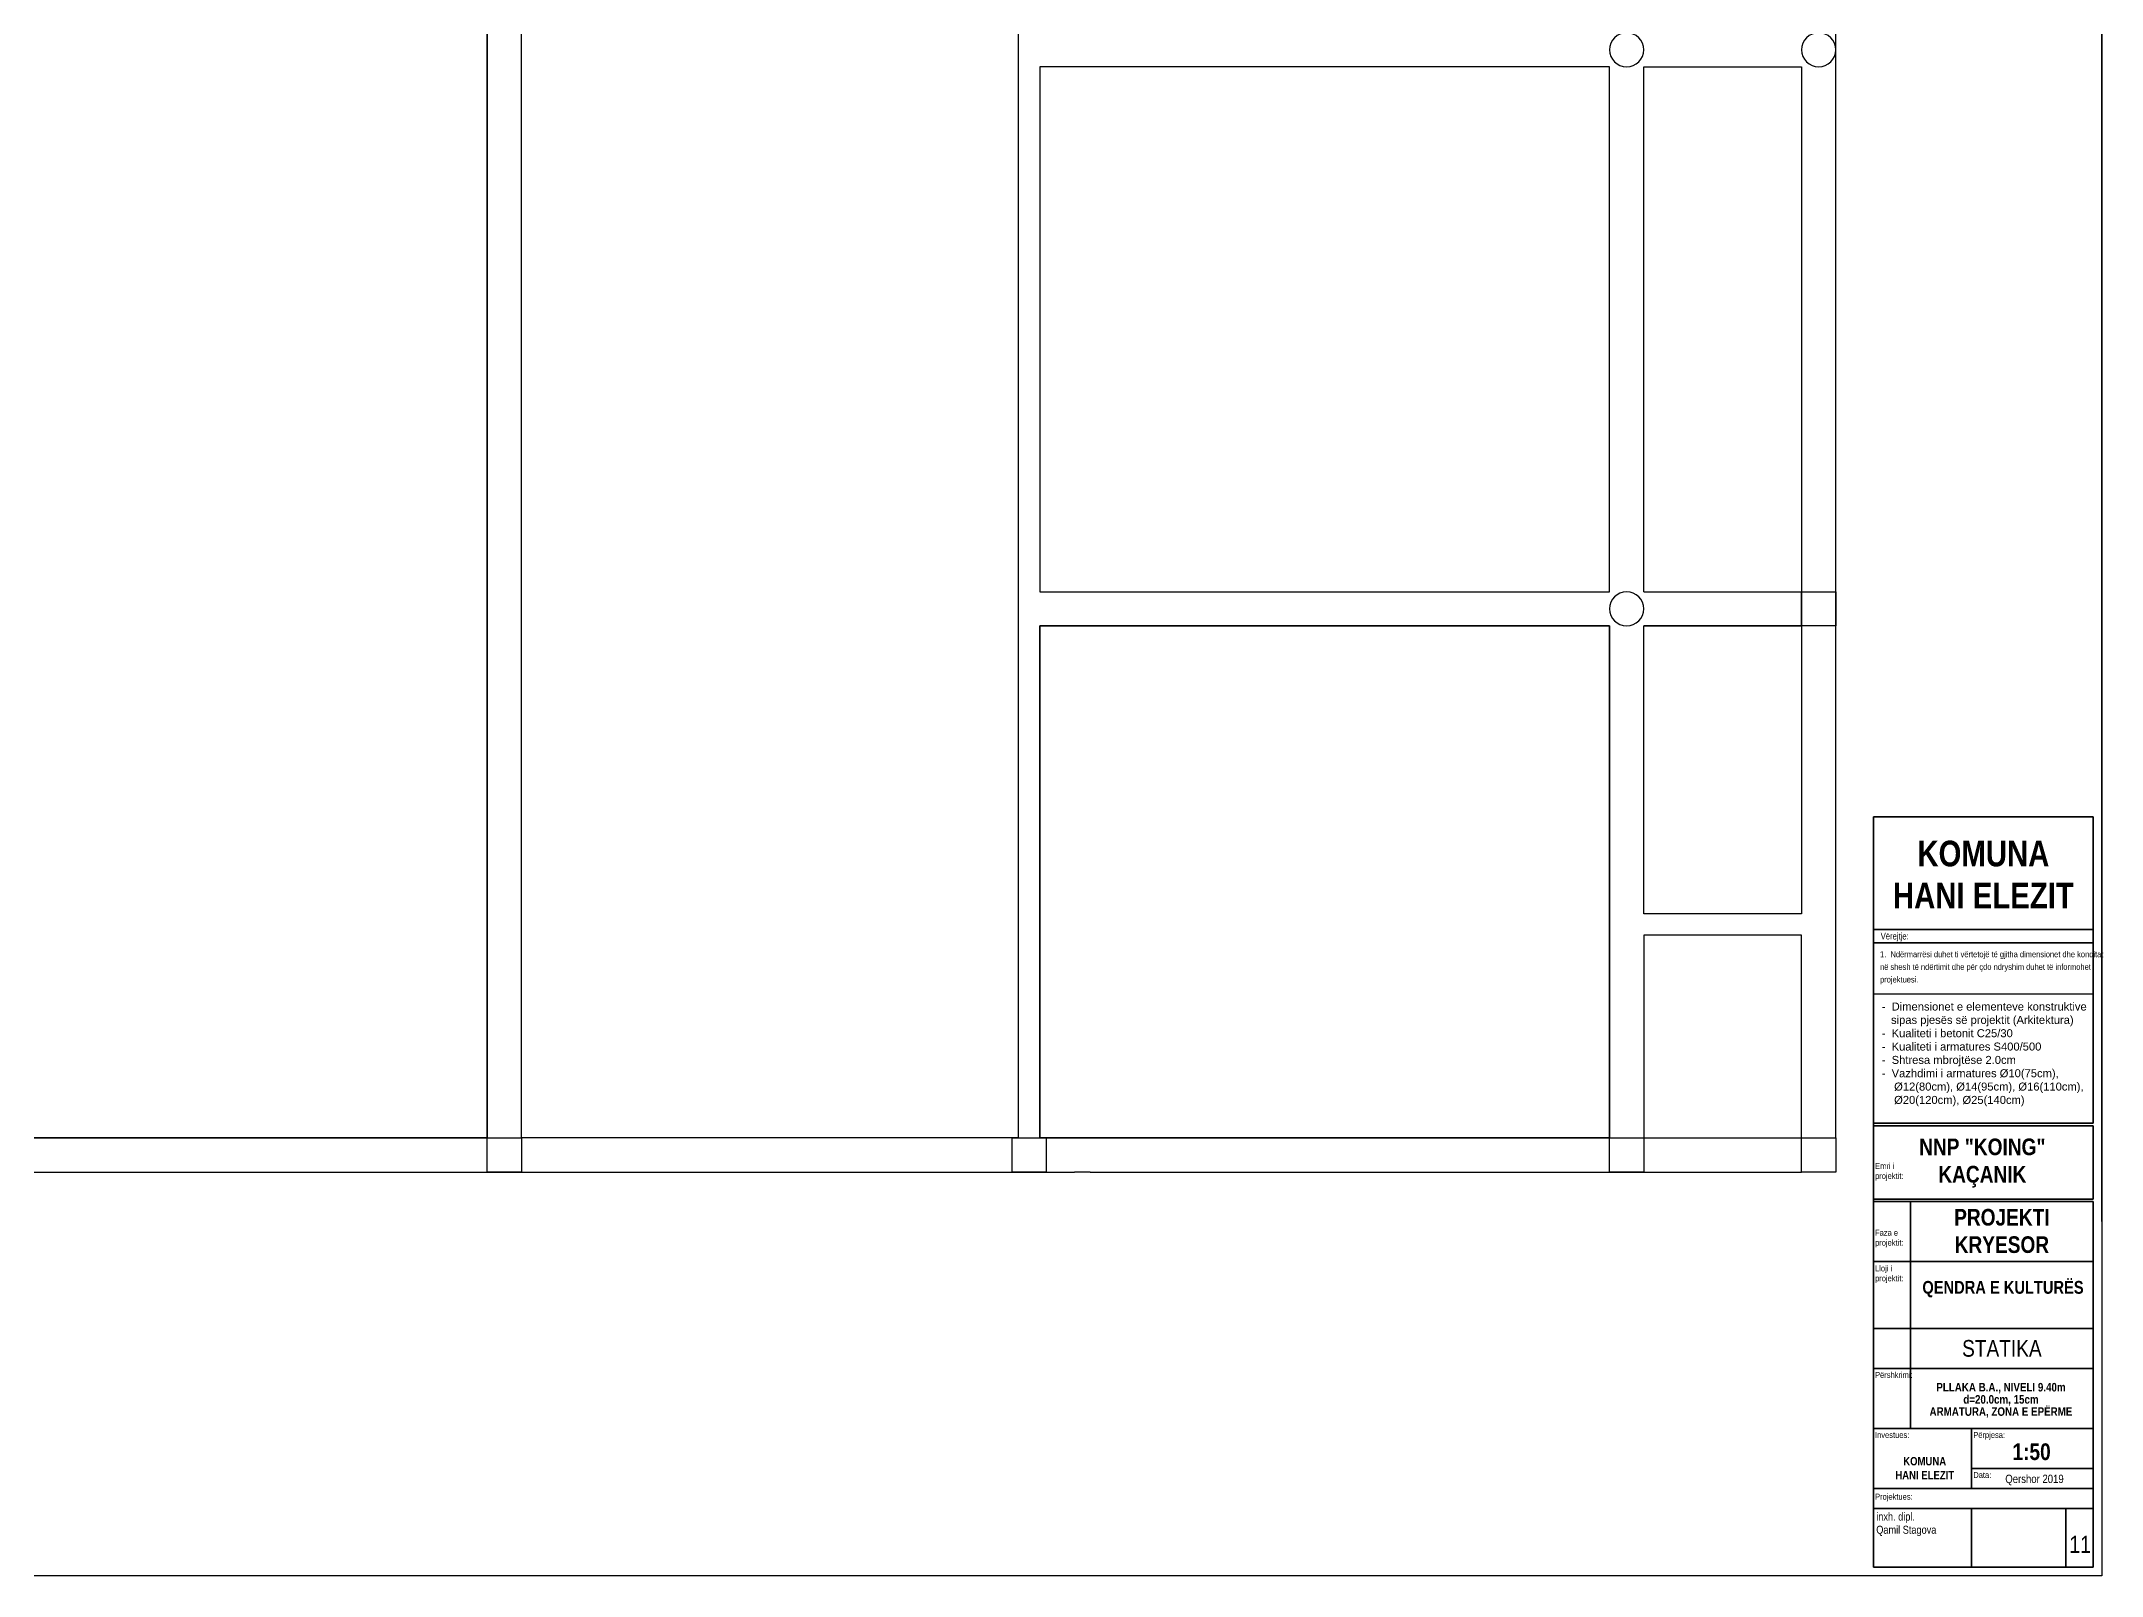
# Model space of a CAD drawing. Header units: inches. Extents: x 2803 to 15892, y -213 to 3987.
# Drawn here: x 13477 to 15892, y -213 to 1585 of the extents above; entities that cross this region are included whole.
import ezdxf

# ---------------------------------------------------------------- set-up
doc = ezdxf.new("R2010")
doc.units = ezdxf.units.IN
doc.layers.add('0_Pen_No__1', color=7, linetype='Continuous', lineweight=35)
doc.layers.add('TEKSTI_Pen_No__201', color=7, linetype='Continuous', lineweight=18)
doc.layers.add('A4_OP', color=7, linetype='Continuous')
doc.styles.add('GENERATED_STYLE_1', font='ARIAL.TTF')
doc.styles.add('GENERATED_STYLE_3', font='ARIALN.TTF')
doc.styles.add('GENERATED_STYLE_4', font='ARIALNB.TTF')

msp = doc.modelspace()

# ---------------------------------------------------------------- linework, layer by layer
for p, q in [((15891.7, 3986.7), (15891.7, -213.3)), ((15891.7, 201.7), (15891.7, 3586.7)), ((15624.1, 468.4), (15881.7, 468.4)), ((14706.6, 259.6), (14688.3, 259.6)), ((15891.7, -213.3), (10647.2, -213.3))]:
    msp.add_line(p, q)
at = {"layer": '0_Pen_No__1', "linetype": 'Continuous'}
for p, q in [((15624.1, 317), (15624.1, 675.7)), ((15624.1, 675.7), (15881.7, 675.7)), ((15881.7, 675.7), (15881.7, 317)), ((15624.1, 544), (15881.7, 544)), ((15624.1, 528.4), (15881.7, 528.4)), ((15624.1, 347.9), (15624.1, 433.7)), ((15624.1, -203.3), (15624.1, 344.7)), ((15624.1, 317), (15881.7, 317)), ((15624.1, 313.9), (15881.7, 313.9)), ((15881.7, 313.9), (15881.7, 228.1)), ((15624.1, 228.1), (15881.7, 228.1)), ((15624.1, 225), (15881.7, 225)), ((15624.1, 225), (15881.7, 225)), ((15667.7, -40.6), (15667.7, 225)), ((15881.7, 225), (15881.7, -203.3)), ((15624.1, 154.7), (15881.7, 154.7)), ((15624.1, 76.5), (15881.7, 76.5)), ((15624.1, 29.7), (15881.7, 29.7)), ((15624.1, -40.6), (15881.7, -40.6)), ((15739.2, -111), (15739.2, -40.6)), ((15739.2, -87.5), (15881.7, -87.5)), ((15624.1, -111), (15881.7, -111)), ((15624.1, -134.4), (15881.7, -134.4)), ((15739.2, -134.4), (15739.2, -203.3)), ((15849.6, -203.3), (15849.6, -134.4)), ((15624.1, -203.3), (15881.7, -203.3))]:
    msp.add_line(p, q, dxfattribs=at)
at = {"layer": 'A4_OP'}
for points in [[(14000, 2194.6), (14000, 299.6)], [(14000, 299.6), (14000, 2194.6)], [(14040, 299.6), (14040, 2194.6)], [(14040, 299.6), (14040, 2194.6)], [(14622.5, 1574.6), (14622.5, 2194.6)], [(15580, 1574.6), (15580, 2067.3)], [(14622.5, 919.6), (14622.5, 1574.6)], [(15580, 749.6), (15580, 1574.6)], [(15315, 1554.6), (14647.5, 1554.6)], [(14647.5, 1554.6), (14647.5, 939.6)], [(15315, 1554.6), (14647.5, 1554.6)], [(14647.5, 1554.6), (14647.5, 939.6)], [(15315, 939.6), (15315, 1554.6)], [(15315, 939.6), (15315, 1554.6)], [(15355, 1404.7), (15355, 1554.6)], [(15355, 1554.6), (15540, 1554.6)], [(15355, 939.6), (15355, 1554.6)], [(15355, 1554.6), (15540, 1554.6)], [(15540, 1554.6), (15540, 1404.7)], [(15540, 1554.6), (15540, 562.1)], [(14622.5, 299.6), (14622.5, 919.6)], [(14647.5, 939.6), (15315, 939.6)], [(14647.5, 939.6), (15315, 939.6)], [(15355, 939.6), (15540, 939.6)], [(15355, 939.6), (15540, 939.6)], [(15540, 939.6), (15580, 939.6)], [(15540, 899.6), (15540, 939.6)], [(15540, 939.6), (15580, 939.6)], [(15540, 899.6), (15540, 939.6)], [(15580, 939.6), (15580, 899.6)], [(15580, 939.6), (15580, 899.6)], [(14647.5, 299.6), (14647.5, 899.6)], [(14647.5, 899.6), (15315, 899.6)], [(15315, 899.6), (14647.5, 899.6)], [(14647.5, 899.6), (14647.5, 481.2)], [(15315, 899.6), (15315, 299.6)], [(15315, 749.6), (15315, 899.6)], [(15355, 899.6), (15540, 899.6)], [(15540, 899.6), (15355, 899.6)], [(15355, 562.1), (15355, 899.6)], [(15580, 899.6), (15540, 899.6)], [(15580, 899.6), (15540, 899.6)], [(15315, 549.6), (15315, 749.6)], [(15355.3, 762.1), (15355, 762.1)], [(15580, 549.6), (15580, 749.6)], [(15540, 562.1), (15355, 562.1)], [(15540, 562.1), (15355, 562.1)], [(15315, 299.6), (15315, 549.6)], [(15540, 537.1), (15355, 537.1)], [(15355, 537.1), (15355, 299.6)], [(15540, 299.6), (15540, 537.1)], [(15580, 299.6), (15580, 549.6)], [(14647.5, 481.2), (14647.5, 299.6)], [(14000, 299.6), (13417.5, 299.6)], [(13417.5, 299.6), (14000, 299.6)], [(14000, 299.6), (14040, 299.6)], [(14000, 259.6), (14000, 299.6)], [(14000, 299.6), (14040, 299.6)], [(14000, 259.6), (14000, 299.6)], [(14622.5, 299.6), (14040, 299.6)], [(14040, 299.6), (14040, 259.6)], [(14040, 299.6), (14040, 259.6)], [(14622.5, 299.6), (14040, 299.6)], [(14615, 299.6), (14655, 299.6)], [(14615, 259.6), (14615, 299.6)], [(14615, 299.6), (14655, 299.6)], [(14615, 259.6), (14615, 299.6)], [(15315, 299.6), (14647.5, 299.6)], [(14647.5, 299.6), (14706.6, 299.6)], [(14655, 299.6), (14655, 259.6)], [(14655, 299.6), (14655, 259.6)], [(14706.6, 299.6), (15315, 299.6)], [(15315, 299.6), (15355, 299.6)], [(15315, 259.6), (15315, 299.6)], [(15315, 299.6), (15355, 299.6)], [(15315, 259.6), (15315, 299.6)], [(15355, 299.6), (15355, 259.6)], [(15355, 299.6), (15355, 259.6)], [(15355, 299.6), (15540, 299.6)], [(15540, 299.6), (15580, 299.6)], [(15540, 259.6), (15540, 299.6)], [(15540, 299.6), (15580, 299.6)], [(15540, 259.6), (15540, 299.6)], [(15580, 299.6), (15580, 259.6)], [(15580, 299.6), (15580, 259.6)], [(13405, 259.6), (14020, 259.6)], [(14040, 259.6), (14000, 259.6)], [(14040, 259.6), (14000, 259.6)], [(14020, 259.6), (14635, 259.6)], [(14655, 259.6), (14615, 259.6)], [(14655, 259.6), (14615, 259.6)], [(14635, 259.6), (14688.3, 259.6)], [(14706.6, 259.6), (15335, 259.6)], [(15355, 259.6), (15315, 259.6)], [(15355, 259.6), (15315, 259.6)], [(15335, 259.6), (15540, 259.6)], [(15580, 259.6), (15540, 259.6)], [(15580, 259.6), (15540, 259.6)]]:
    msp.add_lwpolyline(points, dxfattribs=at)
for points in [[(15355, 1574.6, 1), (15315, 1574.6)], [(15355, 1574.6, 1), (15315, 1574.6)], [(15580, 1574.6, 1), (15540, 1574.6)], [(15580, 1574.6, 1), (15540, 1574.6)], [(15315, 1574.6, 1), (15355, 1574.6)], [(15315, 1574.6, 1), (15355, 1574.6)], [(15540, 1574.6, 1), (15580, 1574.6)], [(15540, 1574.6, 1), (15580, 1574.6)], [(15355, 919.6, 1), (15315, 919.6)], [(15355, 919.6, 1), (15315, 919.6)], [(15315, 919.6, 1), (15355, 919.6)], [(15315, 919.6, 1), (15355, 919.6)]]:
    msp.add_lwpolyline(points, format="xyb", dxfattribs=at)

# ---------------------------------------------------------------- texts
at = {"layer": '0_Pen_No__1', "linetype": 'Continuous'}
for s, insert, char_height, width, attachment_point, line_spacing_factor, style in [('\\A1;KOMUNA HANI ELEZIT', (15753, 647.9), 30, 214.051, 2, 0.984903, 'GENERATED_STYLE_4'), ('\\A1;1.  Ndërmarrësi duhet ti vërtetojë të gjitha dimensionet dhe konditat në shesh të ndërtimit dhe për çdo ndryshim duhet të informohet projektuesi. ', (15631.9, 518.4), 7.0313, 245.916, 1, 1.261061, 'GENERATED_STYLE_3'), ('\\A1;NNP "KOING"\\PKAÇANIK', (15751.8, 299), 19.531, 214.051, 2, 0.984903, 'GENERATED_STYLE_4'), ('\\A1;Emri i\\Pprojektit:', (15626.1, 270.3), 7.03, 67.539, 1, 0.996607, 'GENERATED_STYLE_3'), ('\\A1;PROJEKTI KRYESOR', (15774.7, 216.5), 19.531, 214.051, 2, 0.984903, 'GENERATED_STYLE_4'), ('\\A1;Faza e \\Pprojektit:', (15626.1, 192.2), 7.031, 67.539, 1, 0.996607, 'GENERATED_STYLE_3'), ('\\A1;Lloji i \\Pprojektit:', (15626.1, 150.4), 7.031, 67.539, 1, 0.996607, 'GENERATED_STYLE_3'), ('\\A1;QENDRA E KULTURËS', (15776, 132.1), 15, 214.051, 2, 0.984903, 'GENERATED_STYLE_4'), ('\\A1;PLLAKA B.A., NIVELI 9.40m\\Pd=20.0cm, 15cm\\PARMATURA, ZONA E EPËRME', (15773.6, 12.6), 10, 227.819, 2, 0.8554, 'GENERATED_STYLE_4'), ('\\A1;inxh. dipl. \\PQamil Stagova', (15627.5, -139.3), 9.375, 167.016, 1, 0.98645, 'GENERATED_STYLE_3')]:
    msp.add_mtext(s, dxfattribs=dict(at, insert=insert, char_height=char_height, width=width, attachment_point=attachment_point, line_spacing_factor=line_spacing_factor, style=style))
for s, insert, char_height, attachment_point, style in [('\\A1;Vërejtje:', (15632.7, 540), 7.812, 1, 'GENERATED_STYLE_3'), ('\\A1;STATIKA', (15774.7, 62.9), 19.531, 2, 'GENERATED_STYLE_3'), ('\\A1;Përshkrimi:', (15626.1, 25.6), 7.031, 1, 'GENERATED_STYLE_3'), ('\\A1;Investues: ', (15626.1, -44.8), 7.031, 1, 'GENERATED_STYLE_3'), ('\\A1;Përpjesa:', (15741.2, -44.8), 7.031, 1, 'GENERATED_STYLE_3'), ('\\A1;1:50', (15809.5, -58.2), 19.53, 2, 'GENERATED_STYLE_4'), ('\\A1;\\pi-24.727;KOMUNA \\P\\pi-33.963;HANI ELEZIT', (15683.8, -74.2), 9.766, 1, 'GENERATED_STYLE_4'), ('\\A1;Data: ', (15741.2, -91.7), 7.03, 1, 'GENERATED_STYLE_3'), ('\\A1;Qershor 2019', (15812.9, -94.9), 9.766, 2, 'GENERATED_STYLE_3'), ('\\A1;Projektues: ', (15626.1, -117.1), 7.031, 1, 'GENERATED_STYLE_3'), ('\\A1;11', (15866.4, -166.5), 20, 2, 'GENERATED_STYLE_3')]:
    msp.add_mtext(s, dxfattribs=dict(at, insert=insert, char_height=char_height, attachment_point=attachment_point, style=style))
at = {"layer": 'TEKSTI_Pen_No__201', "linetype": 'Continuous', "insert": (15633.9, 458.3), "char_height": 9.375, "attachment_point": 1, "style": 'GENERATED_STYLE_1'}
msp.add_mtext('-  Dimensionet e elementeve konstruktive\\P   sipas pjesës së projektit (Arkitektura)\\P-  Kualiteti i betonit C25/30\\P-  Kualiteti i armatures S400/500\\P-  Shtresa mbrojtëse 2.0cm\\P-  Vazhdimi i armatures Ø10(75cm), \\P    Ø12(80cm), Ø14(95cm), Ø16(110cm), \\P    Ø20(120cm), Ø25(140cm)    ', dxfattribs=at)

doc.saveas('drawing.dxf')
